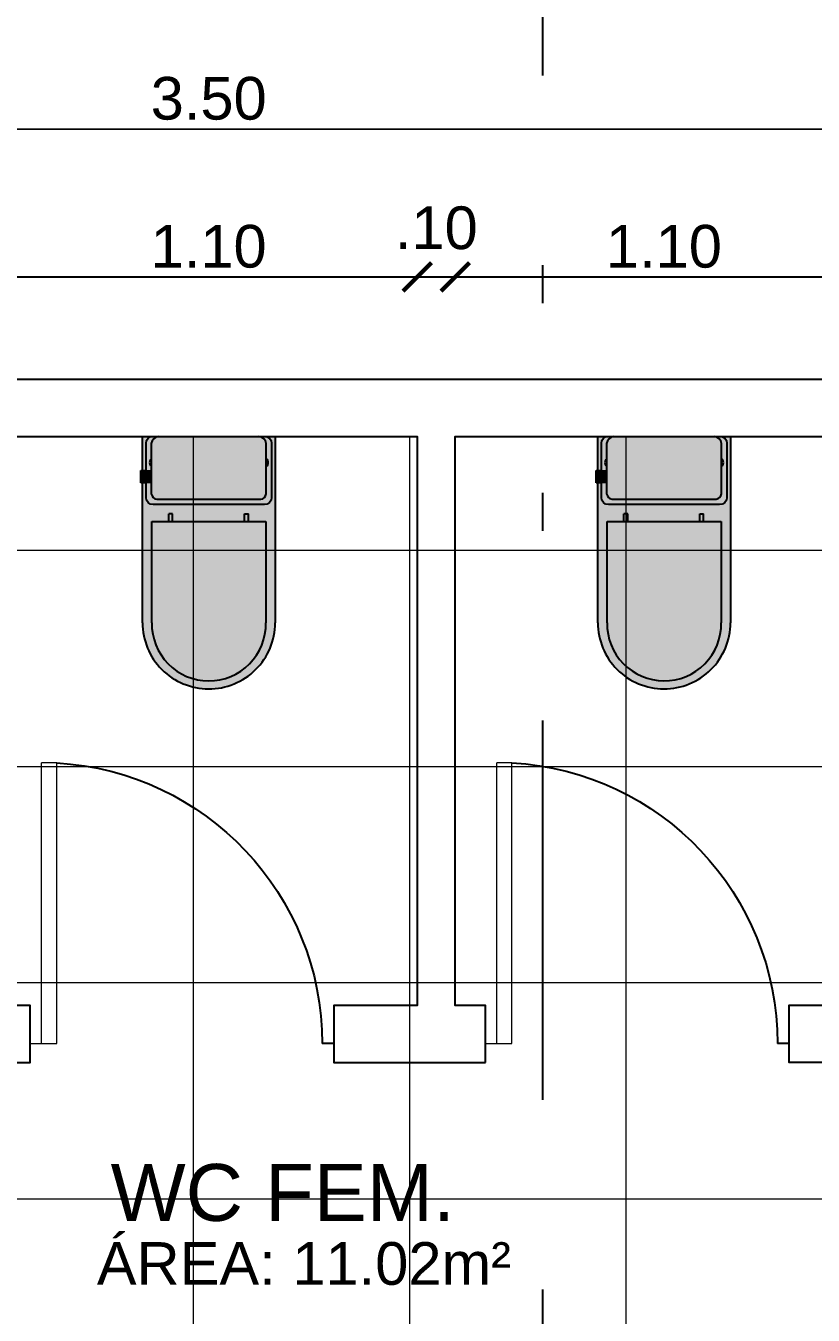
# Model space of a CAD drawing. Extents: x 3377 to 3790, y 1673 to 1846.
# Drawn here: x 3560.557 to 3562.633, y 1689.228 to 1692.627 of the extents above; entities that cross this region are included whole.
import ezdxf
from ezdxf.enums import TextEntityAlignment as Align

# ---------------------------------------------------------------- set-up
doc = ezdxf.new("R2010")
doc.units = 0
doc.header["$LTSCALE"] = 2
doc.header["$PDMODE"] = 32
doc.linetypes.add('DIVIDE', pattern=[1.25, 0.5, -0.25, 0, -0.25, 0, -0.25])
for name, color, linetype, lineweight in [('. hachura', 8, 'Continuous', 0), ('. TEXTO', 7, 'Continuous', 0), ('VETRATE_sez_vetro', 151, 'Continuous', 5)]:
    doc.layers.add(name, color=color, linetype=linetype, lineweight=lineweight)
for name, color, linetype in [('. Layaot', 8, 'Continuous'), ('A-PARED', 4, 'Continuous'), ('ARQ-COTAS', 250, 'Continuous'), ('LCL-LINHACORTE', 3, 'DIVIDE'), ('PROIEZIONI_finissime', 251, 'Continuous')]:
    doc.layers.add(name, color=color, linetype=linetype)
doc.styles.add('75_R80', font='arial.ttf', dxfattribs={"height": 0.15})
doc.styles.add('REGUA-60', font='arial.ttf', dxfattribs={"height": 0.1125})
doc.styles.add('ROMANS', font='arial.ttf')
doc.dimstyles.new('1-75', dxfattribs={"dimscale": 0.75, "dimtxt": 0.15, "dimasz": 0.1, "dimexe": 0.05, "dimexo": 0.1, "dimgap": 0.03, "dimtad": 1, "dimzin": 5, "dimdsep": 46, "dimtxsty": 'ROMANS', "dimblk": 'ARCHTICK', "dimcen": 0, "dimse1": 1, "dimse2": 1, "dimclrd": 1, "dimclre": 256, "dimclrt": 2, "dimadec": 0, "dimazin": 0, "dimtfac": 1, "dimtofl": 0, "dimtmove": 2, "dimatfit": 3, "dimldrblk": 'ARCHTICK', "dimfxl": 0.04, "dimtolj": 1, "dimtzin": 1, "dimarcsym": 0})

# ---------------------------------------------------------------- blocks, each defined once
blk = doc.blocks.new('W-BAC1A')
at = {"layer": '. Layaot'}
h = blk.add_hatch(color=7, dxfattribs=at)
h.dxf.hatch_style = 1
h.set_gradient(color1=(255, 255, 255), color2=(214, 214, 214), rotation=90, tint=1, name='INVSPHERICAL')
h.paths.add_polyline_path([(0.1753, -0.0171), (0.1746, -0.0157), (0.1733, -0.015), (0.1719, -0.015), (0.1637, -0.015), (0.1466, -0.015), (0.1541, -0.0164), (0.1603, -0.0198), (0.1644, -0.0259), (0.1658, -0.0335), (0.1658, -0.1756), (0.1644, -0.1832), (0.1603, -0.1893), (0.1541, -0.1934), (0.1466, -0.1948), (-0.0003, -0.1948), (-0.1466, -0.1948), (-0.1541, -0.1934), (-0.1596, -0.1893), (-0.1637, -0.1832), (-0.1651, -0.1756), (-0.1651, -0.1374), (-0.1746, -0.1374), (-0.1746, -0.5062, 0.197897), (-0.1234, -0.6292, 0.197897), (-0.0003, -0.6805, 0.198912), (0.1236, -0.6297, 0.200944), (0.1753, -0.5048)])
h.paths.add_polyline_path([(0.0944, -0.2389), (0.0944, -0.2189), (0.1044, -0.2189), (0.1044, -0.2389), (0.1508, -0.2389), (0.1508, -0.5063, -0.20179), (0.1074, -0.6146, -0.201582), (-0.0003, -0.6593, -0.200507), (-0.1071, -0.6142, -0.200715), (-0.1501, -0.5063), (-0.1501, -0.2389), (-0.1056, -0.2389), (-0.1056, -0.2189), (-0.0956, -0.2189), (-0.0956, -0.2389)], flags=16)
h.paths.add_polyline_path([(-0.1541, -0.0164), (-0.1466, -0.015), (-0.163, -0.015), (-0.1726, -0.015), (-0.174, -0.0157), (-0.1746, -0.0171), (-0.1746, -0.0184), (-0.1746, -0.1045), (-0.1651, -0.1045), (-0.1651, -0.0335), (-0.1637, -0.0259), (-0.1596, -0.0198)], flags=17)
h = blk.add_hatch(color=7, dxfattribs=at)
h.dxf.hatch_style = 1
h.set_gradient(color1=(255, 255, 255), color2=(214, 214, 214), rotation=90, tint=1, name='INVSPHERICAL')
h.paths.add_polyline_path([(0.1644, -0.1832), (0.1658, -0.1756), (0.1658, -0.0335), (0.1644, -0.0259), (0.1603, -0.0198), (0.1541, -0.0164), (0.1466, -0.015), (0.1323, -0.015), (0.1391, -0.0171), (0.1453, -0.0212), (0.1494, -0.0266), (0.1514, -0.0335), (0.1514, -0.0752), (0.1535, -0.0752), (0.1541, -0.0752), (0.1541, -0.0758), (0.1562, -0.0799), (0.1569, -0.084), (0.1562, -0.0881), (0.1541, -0.0922), (0.1535, -0.0922), (0.1514, -0.0922), (0.1514, -0.1667), (0.15, -0.1715), (0.1466, -0.1756), (0.1425, -0.1791), (0.1371, -0.1804), (-0.0003, -0.1804), (-0.1371, -0.1804), (-0.1425, -0.1791), (-0.1466, -0.1756), (-0.1494, -0.1715), (-0.1514, -0.1667), (-0.1514, -0.0922), (-0.1528, -0.0922), (-0.1535, -0.0922), (-0.1555, -0.0881), (-0.1562, -0.084), (-0.1555, -0.0799), (-0.1535, -0.0758), (-0.1535, -0.0752), (-0.1528, -0.0752), (-0.1514, -0.0752), (-0.1514, -0.0335), (-0.1487, -0.0266), (-0.1446, -0.0212), (-0.1391, -0.0171), (-0.1323, -0.015), (-0.1466, -0.015), (-0.1541, -0.0164), (-0.1596, -0.0198), (-0.1637, -0.0259), (-0.1651, -0.0335), (-0.1651, -0.1045), (-0.1637, -0.1045), (-0.1637, -0.1066), (-0.1528, -0.1066), (-0.1528, -0.1353), (-0.1637, -0.1353), (-0.1637, -0.1374), (-0.1651, -0.1374), (-0.1651, -0.1756), (-0.1637, -0.1832), (-0.1596, -0.1893), (-0.1541, -0.1934), (-0.1466, -0.1948), (-0.0003, -0.1948), (0.1466, -0.1948), (0.1541, -0.1934), (0.1603, -0.1893)])
h = blk.add_hatch(color=7, dxfattribs=at)
h.dxf.hatch_style = 1
h.set_gradient(color1=(255, 255, 255), color2=(214, 214, 214), rotation=90, tint=1, name='INVSPHERICAL')
h.paths.add_polyline_path([(0.1514, -0.0335), (0.1494, -0.0266), (0.1453, -0.0212), (0.1391, -0.0171), (0.1323, -0.015), (-0.0003, -0.015), (-0.1323, -0.015), (-0.1391, -0.0171), (-0.1446, -0.0212), (-0.1487, -0.0266), (-0.1514, -0.0335), (-0.1514, -0.1667), (-0.1494, -0.1715), (-0.1466, -0.1756), (-0.1425, -0.1791), (-0.1371, -0.1804), (-0.0003, -0.1804), (0.1371, -0.1804), (0.1425, -0.1791), (0.1466, -0.1756), (0.15, -0.1715), (0.1514, -0.1667)])
h = blk.add_hatch(color=252, dxfattribs=at)
h.dxf.hatch_style = 1
h.set_gradient(color1=(132, 132, 132), color2=(173, 173, 173), rotation=90, tint=1, name='CYLINDER')
h.paths.add_polyline_path([(-0.1514, -0.0752), (-0.1528, -0.0752), (-0.1535, -0.0752), (-0.1535, -0.0758), (-0.1555, -0.0799), (-0.1562, -0.084), (-0.1555, -0.0881), (-0.1535, -0.0922), (-0.1528, -0.0922), (-0.1514, -0.0922)])
h.paths.add_polyline_path([(0.1562, -0.0881), (0.1569, -0.084), (0.1562, -0.0799), (0.1541, -0.0758), (0.1541, -0.0752), (0.1535, -0.0752), (0.1514, -0.0752), (0.1514, -0.0922), (0.1535, -0.0922), (0.1541, -0.0922)])
h = blk.add_hatch(color=252, dxfattribs=at)
h.dxf.hatch_style = 1
h.set_gradient(color1=(132, 132, 132), color2=(173, 173, 173), rotation=90, tint=1, name='CYLINDER')
h.paths.add_polyline_path([(-0.1637, -0.1045), (-0.1746, -0.1045), (-0.1787, -0.1045), (-0.1787, -0.1374), (-0.1746, -0.1374), (-0.1637, -0.1374)])
h.paths.add_polyline_path([(-0.1528, -0.1066), (-0.1637, -0.1066), (-0.1637, -0.1353), (-0.1528, -0.1353)])
h = blk.add_hatch(color=252, dxfattribs=at)
h.dxf.hatch_style = 1
h.set_gradient(color1=(132, 132, 132), color2=(173, 173, 173), rotation=90, tint=1, name='CYLINDER')
h.paths.add_polyline_path([(-0.0956, -0.2189), (-0.1056, -0.2189), (-0.1056, -0.2389), (-0.0956, -0.2389)])
h.paths.add_polyline_path([(0.1044, -0.2189), (0.0944, -0.2189), (0.0944, -0.2389), (0.1044, -0.2389)])
h = blk.add_hatch(color=7, dxfattribs=at)
h.dxf.hatch_style = 1
h.set_gradient(color1=(255, 255, 255), color2=(214, 214, 214), rotation=90, tint=1, name='INVSPHERICAL')
h.paths.add_polyline_path([(0.1508, -0.2389), (-0.1501, -0.2389), (-0.1501, -0.5063, 0.200715), (-0.1071, -0.6142, 0.200507), (-0.0003, -0.6593, 0.201582), (0.1074, -0.6146, 0.20179), (0.1508, -0.5063)])
for p, q in [((-0.1746, -0.0171), (-0.174, -0.0157)), ((-0.1746, -0.0184), (-0.1746, -0.0171)), ((-0.1746, -0.0184), (-0.1746, -0.0184)), ((-0.1746, -0.1045), (-0.1746, -0.0184)), ((-0.174, -0.0157), (-0.1726, -0.015)), ((-0.1726, -0.015), (-0.1719, -0.015)), ((-0.1719, -0.015), (-0.163, -0.015)), ((-0.1651, -0.0335), (-0.1637, -0.0259)), ((-0.1651, -0.0335), (-0.1651, -0.0335)), ((-0.1651, -0.1045), (-0.1651, -0.0335)), ((-0.1637, -0.0259), (-0.1596, -0.0198)), ((-0.163, -0.015), (-0.0003, -0.015)), ((-0.1596, -0.0198), (-0.1541, -0.0164)), ((-0.1541, -0.0164), (-0.1466, -0.015)), ((-0.1487, -0.0266), (-0.1514, -0.0335)), ((-0.1514, -0.0335), (-0.1514, -0.1667)), ((-0.1446, -0.0212), (-0.1487, -0.0266)), ((-0.1391, -0.0171), (-0.1446, -0.0212)), ((-0.1323, -0.015), (-0.1391, -0.0171)), ((-0.1323, -0.015), (-0.1323, -0.015)), ((-0.0003, -0.015), (0.1637, -0.015)), ((0.1391, -0.0171), (0.1323, -0.015)), ((0.1453, -0.0212), (0.1391, -0.0171)), ((0.1494, -0.0266), (0.1453, -0.0212)), ((0.1466, -0.015), (0.1541, -0.0164)), ((0.1466, -0.015), (0.1466, -0.015)), ((0.1514, -0.0335), (0.1494, -0.0266)), ((0.1514, -0.0335), (0.1514, -0.0335)), ((0.1514, -0.1667), (0.1514, -0.0335)), ((0.1541, -0.0164), (0.1603, -0.0198)), ((0.1603, -0.0198), (0.1644, -0.0259)), ((0.1637, -0.015), (0.1719, -0.015)), ((0.1644, -0.0259), (0.1658, -0.0335)), ((0.1658, -0.0335), (0.1658, -0.1756)), ((0.1719, -0.015), (0.1733, -0.015)), ((0.1719, -0.015), (0.1719, -0.015)), ((0.1733, -0.015), (0.1746, -0.0157)), ((0.1746, -0.0157), (0.1753, -0.0171)), ((0.1753, -0.0171), (0.1753, -0.0184)), ((0.1753, -0.0184), (0.1753, -0.5062)), ((-0.1555, -0.0799), (-0.1562, -0.084)), ((-0.1562, -0.084), (-0.1555, -0.0881)), ((-0.1535, -0.0758), (-0.1555, -0.0799)), ((-0.1555, -0.0881), (-0.1535, -0.0922)), ((-0.1535, -0.0752), (-0.1535, -0.0758)), ((-0.1535, -0.0752), (-0.1535, -0.0752)), ((-0.1528, -0.0752), (-0.1535, -0.0752)), ((-0.1535, -0.0758), (-0.1535, -0.0758)), ((-0.1535, -0.0758), (-0.1535, -0.0758)), ((-0.1535, -0.0922), (-0.1528, -0.0922)), ((-0.1535, -0.0922), (-0.1535, -0.0922)), ((-0.1535, -0.0922), (-0.1535, -0.0922)), ((-0.1535, -0.0922), (-0.1535, -0.0922)), ((-0.1535, -0.0922), (-0.1535, -0.0922)), ((-0.1528, -0.0752), (-0.1528, -0.0752)), ((-0.1514, -0.0752), (-0.1528, -0.0752)), ((-0.1528, -0.0922), (-0.1514, -0.0922)), ((0.1535, -0.0752), (0.1514, -0.0752)), ((0.1514, -0.0922), (0.1535, -0.0922)), ((0.1535, -0.0752), (0.1535, -0.0752)), ((0.1541, -0.0752), (0.1535, -0.0752)), ((0.1535, -0.0922), (0.1541, -0.0922)), ((0.1535, -0.0922), (0.1535, -0.0922)), ((0.1535, -0.0922), (0.1535, -0.0922)), ((0.1541, -0.0758), (0.1541, -0.0752)), ((0.1541, -0.0758), (0.1541, -0.0758)), ((0.1541, -0.0758), (0.1541, -0.0758)), ((0.1562, -0.0799), (0.1541, -0.0758)), ((0.1541, -0.0922), (0.1562, -0.0881)), ((0.1541, -0.0922), (0.1541, -0.0922)), ((0.1541, -0.0922), (0.1541, -0.0922)), ((0.1541, -0.0922), (0.1541, -0.0922)), ((0.1569, -0.084), (0.1562, -0.0799)), ((0.1562, -0.0881), (0.1569, -0.084)), ((-0.1787, -0.1045), (-0.1746, -0.1045)), ((-0.1787, -0.1374), (-0.1787, -0.1045)), ((-0.1746, -0.1045), (-0.1637, -0.1045)), ((-0.1637, -0.1045), (-0.1637, -0.1374)), ((-0.1528, -0.1066), (-0.1637, -0.1066)), ((-0.1637, -0.1353), (-0.1528, -0.1353)), ((-0.1528, -0.1353), (-0.1528, -0.1066)), ((-0.1746, -0.1374), (-0.1787, -0.1374)), ((-0.1746, -0.5062), (-0.1746, -0.1374)), ((-0.1637, -0.1374), (-0.1746, -0.1374)), ((-0.1651, -0.1756), (-0.1651, -0.1374)), ((-0.1514, -0.1667), (-0.1494, -0.1715)), ((-0.1514, -0.1667), (-0.1514, -0.1667)), ((0.15, -0.1715), (0.1514, -0.1667)), ((-0.1637, -0.1832), (-0.1651, -0.1756)), ((-0.1596, -0.1893), (-0.1637, -0.1832)), ((-0.1541, -0.1934), (-0.1596, -0.1893)), ((-0.1466, -0.1948), (-0.1541, -0.1934)), ((-0.1494, -0.1715), (-0.1466, -0.1756)), ((-0.1466, -0.1756), (-0.1425, -0.1791)), ((-0.1466, -0.1948), (-0.1466, -0.1948)), ((-0.0003, -0.1948), (-0.1466, -0.1948)), ((-0.1425, -0.1791), (-0.1371, -0.1804)), ((-0.1371, -0.1804), (-0.0003, -0.1804)), ((-0.0003, -0.1804), (0.1371, -0.1804)), ((0.1466, -0.1948), (-0.0003, -0.1948)), ((0.1371, -0.1804), (0.1425, -0.1791)), ((0.1371, -0.1804), (0.1371, -0.1804)), ((0.1425, -0.1791), (0.1466, -0.1756)), ((0.1466, -0.1756), (0.15, -0.1715)), ((0.1541, -0.1934), (0.1466, -0.1948)), ((0.1603, -0.1893), (0.1541, -0.1934)), ((0.1644, -0.1832), (0.1603, -0.1893)), ((0.1658, -0.1756), (0.1644, -0.1832)), ((0.1658, -0.1756), (0.1658, -0.1756)), ((-0.1056, -0.2389), (-0.1056, -0.2189)), ((-0.0956, -0.2189), (-0.1056, -0.2189)), ((-0.0956, -0.2389), (-0.0956, -0.2189)), ((0.0944, -0.2189), (0.1044, -0.2189)), ((0.0944, -0.2389), (0.0944, -0.2189)), ((0.1044, -0.2389), (0.1044, -0.2189)), ((-0.1501, -0.5062), (-0.1501, -0.2389)), ((-0.1501, -0.2389), (0.1508, -0.2389)), ((0.1508, -0.2389), (0.1508, -0.5062))]:
    blk.add_line(p, q, dxfattribs=at)
at = {"layer": '. Layaot', "color": 7, "lineweight": 0}
for p, q in [((-0.1746, -0.1045), (-0.1787, -0.1045)), ((-0.1787, -0.1045), (-0.1787, -0.1374)), ((-0.1637, -0.1045), (-0.1746, -0.1045)), ((-0.1637, -0.1374), (-0.1637, -0.1045)), ((-0.1528, -0.1066), (-0.1637, -0.1066)), ((-0.1637, -0.1066), (-0.1637, -0.1353)), ((-0.1637, -0.1353), (-0.1528, -0.1353)), ((-0.1528, -0.1353), (-0.1528, -0.1066)), ((-0.1787, -0.1374), (-0.1746, -0.1374)), ((-0.1746, -0.1374), (-0.1637, -0.1374))]:
    blk.add_line(p, q, dxfattribs=at)
at = {"layer": '. Layaot'}
for centre, radius, start, end in [((0.0003, -0.5055), 0.175, 180.2238, 225), ((0.0003, -0.5089), 0.1504, 179.0603, 224.4118), ((0.0003, -0.5089), 0.1504, 315.3515, 0.9397), ((0.0003, -0.5055), 0.175, 314.7762, 359.7762), ((0.0003, -0.5055), 0.175, 225, 269.7762), ((0.0003, -0.5089), 0.1504, 224.4118, 269.7633), ((0.0003, -0.5089), 0.1504, 269.7633, 315.3515), ((0.0003, -0.5055), 0.175, 269.7762, 314.7762)]:
    blk.add_arc(centre, radius, start, end, dxfattribs=at)
blk = doc.blocks.new('_ARCHTICK')
at = {"color": 0, "linetype": 'ByBlock', "const_width": 0.15}
blk.add_lwpolyline([(-0.5, -0.5), (0.5, 0.5)], dxfattribs=at)
blk = doc.blocks.new('*D153')
at = {"layer": 'ARQ-COTAS', "color": 1, "lineweight": -2, "transparency": 16777216}
blk.add_line((3560.4892, 1691.9652), (3561.5894, 1691.9652), dxfattribs=at)
at = {"layer": 'Defpoints', "color": 0, "transparency": 16777216}
for p in [(3561.5894, 1691.9652), (3560.4892, 1691.5445), (3561.5894, 1691.5446)]:
    blk.add_point(p, dxfattribs=at)
at = {"layer": 'ARQ-COTAS', "color": 1, "lineweight": -2, "transparency": 16777216, "xscale": 0.07500000000000001, "yscale": 0.07500000000000001, "zscale": 0.07500000000000001}
for p, rotation in [((3560.4892, 1691.9652), 179.9999998989998), ((3561.5894, 1691.9652), 359.9999998989998)]:
    blk.add_blockref('_ARCHTICK', p, dxfattribs=dict(at, rotation=rotation))
at = {"layer": 'ARQ-COTAS', "color": 2, "transparency": 16777216, "insert": (3561.0393, 1692.0452), "char_height": 0.1125, "attachment_point": 5, "rotation": 360, "style": 'ROMANS'}
blk.add_mtext('\\A1;1.10', dxfattribs=at)
blk = doc.blocks.new('*D154')
at = {"layer": 'ARQ-COTAS', "color": 1, "lineweight": -2, "transparency": 16777216}
blk.add_line((3561.5894, 1691.9652), (3561.6894, 1691.9652), dxfattribs=at)
at = {"layer": 'Defpoints', "color": 0, "transparency": 16777216}
for p in [(3561.6894, 1691.9652), (3561.5894, 1691.5446), (3561.6894, 1691.5446)]:
    blk.add_point(p, dxfattribs=at)
at = {"layer": 'ARQ-COTAS', "color": 1, "lineweight": -2, "transparency": 16777216, "xscale": 0.07500000000000001, "yscale": 0.07500000000000001, "zscale": 0.07500000000000001}
for p, rotation in [((3561.5894, 1691.9652), 179.9999998989998), ((3561.6894, 1691.9652), 359.9999998989998)]:
    blk.add_blockref('_ARCHTICK', p, dxfattribs=dict(at, rotation=rotation))
at = {"layer": 'ARQ-COTAS', "color": 2, "transparency": 16777216, "insert": (3561.6394, 1692.0939), "char_height": 0.1125, "attachment_point": 5, "rotation": 360, "style": 'ROMANS'}
blk.add_mtext('\\A1;.10', dxfattribs=at)
blk = doc.blocks.new('*D155')
at = {"layer": 'ARQ-COTAS', "color": 1, "lineweight": -2, "transparency": 16777216}
blk.add_line((3561.6894, 1691.9652), (3562.7894, 1691.9652), dxfattribs=at)
at = {"layer": 'Defpoints', "color": 0, "transparency": 16777216}
for p in [(3562.7894, 1691.9652), (3561.6894, 1691.5446), (3562.7894, 1691.5448)]:
    blk.add_point(p, dxfattribs=at)
at = {"layer": 'ARQ-COTAS', "color": 1, "lineweight": -2, "transparency": 16777216, "xscale": 0.07500000000000001, "yscale": 0.07500000000000001, "zscale": 0.07500000000000001}
for p, rotation in [((3561.6894, 1691.9652), 179.9999998989998), ((3562.7894, 1691.9652), 359.9999998989998)]:
    blk.add_blockref('_ARCHTICK', p, dxfattribs=dict(at, rotation=rotation))
at = {"layer": 'ARQ-COTAS', "color": 2, "transparency": 16777216, "insert": (3562.2394, 1692.0452), "char_height": 0.1125, "attachment_point": 5, "rotation": 360, "style": 'ROMANS'}
blk.add_mtext('\\A1;1.10', dxfattribs=at)
blk = doc.blocks.new('*D165')
at = {"layer": 'ARQ-COTAS', "color": 1, "lineweight": -2, "transparency": 16777216}
blk.add_line((3559.2895, 1692.3555), (3562.7895, 1692.355), dxfattribs=at)
at = {"layer": 'Defpoints', "color": 0, "transparency": 16777216}
for p in [(3562.7895, 1692.355), (3559.2894, 1691.5444), (3562.7894, 1691.5448)]:
    blk.add_point(p, dxfattribs=at)
at = {"layer": 'ARQ-COTAS', "color": 1, "lineweight": -2, "transparency": 16777216, "xscale": 0.07500000000000001, "yscale": 0.07500000000000001, "zscale": 0.07500000000000001}
for p, rotation in [((3559.2895, 1692.3555), 179.9912234117278), ((3562.7895, 1692.355), 359.9912234117277)]:
    blk.add_blockref('_ARCHTICK', p, dxfattribs=dict(at, rotation=rotation))
at = {"layer": 'ARQ-COTAS', "color": 2, "transparency": 16777216, "insert": (3561.0395, 1692.4353), "char_height": 0.1125, "attachment_point": 5, "rotation": 359.9912, "style": 'ROMANS'}
blk.add_mtext('\\A1;3.50', dxfattribs=at)
blk = doc.blocks.new('*D167')
at = {"layer": 'ARQ-COTAS', "color": 1, "lineweight": -2, "transparency": 16777216}
blk.add_line((3562.9394, 1692.6818), (3553.5394, 1692.6818), dxfattribs=at)
at = {"layer": 'Defpoints', "color": 0, "transparency": 16777216}
for p in [(3553.5394, 1692.6818), (3553.5394, 1691.6945), (3562.9394, 1691.6946)]:
    blk.add_point(p, dxfattribs=at)
at = {"layer": 'ARQ-COTAS', "color": 1, "lineweight": -2, "transparency": 16777216, "xscale": 0.07500000000000001, "yscale": 0.07500000000000001, "zscale": 0.07500000000000001, "rotation": 180}
blk.add_blockref('_ARCHTICK', (3553.5394, 1692.6818), dxfattribs=at)
at = {"layer": 'ARQ-COTAS', "color": 1, "lineweight": -2, "transparency": 16777216, "xscale": 0.07500000000000001, "yscale": 0.07500000000000001, "zscale": 0.07500000000000001}
blk.add_blockref('_ARCHTICK', (3562.9394, 1692.6818), dxfattribs=at)
at = {"layer": 'ARQ-COTAS', "color": 2, "transparency": 16777216, "insert": (3558.2394, 1692.7617), "char_height": 0.1125, "attachment_point": 5, "style": 'ROMANS'}
blk.add_mtext('\\A1;9.40', dxfattribs=at)

msp = doc.modelspace()

# ---------------------------------------------------------------- hatches: boundary and pattern name
at = {"layer": '. hachura', "ltscale": 10}
h = msp.add_hatch(dxfattribs=at)
h.set_pattern_fill('_USER', color=256, scale=0.57, angle=-90, style=0, double=1, pattern_type=0)
h.set_pattern_definition([(270, (3559.2894, 1688.3945), (0.57, -9e-17), []), (0, (3559.2894, 1688.3945), (0, 0.57), [])])
h.paths.add_polyline_path([(3559.2894, 1691.5444), (3562.7894, 1691.5444), (3562.7894, 1688.3945), (3559.2894, 1688.3945)])

# ---------------------------------------------------------------- linework, layer by layer
at = {"layer": 'A-PARED'}
for points in [[(3561.7689, 1689.8943), (3561.7689, 1690.0445), (3561.6894, 1690.0445), (3561.6894, 1691.5446), (3562.7894, 1691.5448), (3562.7894, 1690.0445), (3562.5689, 1690.0445), (3562.5689, 1689.8948), (3562.7894, 1689.8949), (3562.7894, 1688.3945), (3560.2565, 1688.3945), (3560.2565, 1688.2445), (3562.9394, 1688.2445), (3562.9394, 1691.6946), (3554.5694, 1691.6945)], [(3559.0323, 1688.2445), (3559.3965, 1688.2445), (3559.3965, 1688.3945), (3559.2894, 1688.3945), (3559.2894, 1689.8945), (3559.3653, 1689.8945), (3559.3653, 1690.0445), (3559.2894, 1690.0445), (3559.2894, 1691.5444), (3560.3894, 1691.5445), (3560.3894, 1690.0445), (3560.1653, 1690.0445), (3560.1653, 1689.8945), (3560.5689, 1689.8941), (3560.5689, 1690.0445), (3560.4894, 1690.0445), (3560.4892, 1691.5445), (3561.5894, 1691.5446), (3561.5894, 1690.0445), (3561.3689, 1690.0445), (3561.3689, 1689.8946), (3561.7689, 1689.8947)]]:
    msp.add_lwpolyline(points, dxfattribs=at)
at = {"layer": 'LCL-LINHACORTE'}
msp.add_line((3561.9192, 1693.4962), (3561.9192, 1685.899), dxfattribs=at)
at = {"layer": 'PROIEZIONI_finissime', "extrusion": (-1.49966e-32, 1.22461e-16, -1)}
for p, q in [((3561.3689, 1689.9441), (3561.3389, 1689.9441)), ((3562.5689, 1689.9443), (3562.5389, 1689.9443))]:
    msp.add_line(p, q, dxfattribs=at)
for centre in [(-3560.5969, 1689.9432), (-3561.7969, 1689.9434)]:
    msp.add_arc(centre, 0.742, 93.2473, 179.935, dxfattribs=at)
at = {"layer": 'VETRATE_sez_vetro', "extrusion": (-1.49966e-32, 1.22461e-16, -1)}
for p, q in [((3560.5989, 1689.9441), (3560.5989, 1690.6841)), ((3560.6389, 1689.9441), (3560.6389, 1690.6841)), ((3561.7989, 1689.9443), (3561.7989, 1690.6843)), ((3561.8389, 1689.9443), (3561.8389, 1690.6843)), ((3560.5689, 1689.9441), (3560.6389, 1689.9441)), ((3561.7689, 1689.9443), (3561.8389, 1689.9443))]:
    msp.add_line(p, q, dxfattribs=at)
at = {"layer": 'VETRATE_sez_vetro'}
for p, q in [((3560.6389, 1690.6841), (3560.5989, 1690.6841)), ((3561.8389, 1690.6843), (3561.7989, 1690.6843))]:
    msp.add_line(p, q, dxfattribs=at)

# ---------------------------------------------------------------- block references
at = {"layer": '. Layaot'}
for p in [(3561.0396, 1691.5596), (3562.2397, 1691.5597)]:
    msp.add_blockref('W-BAC1A', p, dxfattribs=at)

# ---------------------------------------------------------------- texts
at = {"layer": '. TEXTO', "color": 3, "style": '75_R80'}
msp.add_text('WC FEM.', height=0.15, dxfattribs=at).set_placement((3560.781, 1689.4767))
at = {"layer": '. TEXTO', "color": 1, "style": 'REGUA-60'}
msp.add_text('ÁREA: 11.02m²', height=0.1125, dxfattribs=at).set_placement((3561.2905, 1689.3645), align=Align.MIDDLE_CENTER)

# ---------------------------------------------------------------- dimensions: what is measured, and where the dimension line sits
at = {"layer": 'ARQ-COTAS'}
dim = msp.add_linear_dim(base=(3553.5394, 1692.6818), p1=(3562.9394, 1691.6946), p2=(3553.5394, 1691.6945), dimstyle='1-75', dxfattribs=at)
dim.commit()
dim.dimension.update_dxf_attribs({"geometry": '*D167', "text_midpoint": (3558.2394, 1692.7617)})
for base, p1, p2, angle, picture, middle in [((3562.7895, 1692.355), (3559.2894, 1691.5444), (3562.7894, 1691.5448), 179.9912, '*D165', (3561.0395, 1692.4353)), ((3561.6894, 1691.9652), (3561.5894, 1691.5446), (3561.6894, 1691.5446), 180, '*D154', (3561.6394, 1692.0939)), ((3561.5894, 1691.9652), (3560.4892, 1691.5445), (3561.5894, 1691.5446), 180, '*D153', (3561.0393, 1692.0452)), ((3562.7894, 1691.9652), (3561.6894, 1691.5446), (3562.7894, 1691.5448), 180, '*D155', (3562.2394, 1692.0452))]:
    dim = msp.add_linear_dim(base=base, p1=p1, p2=p2, angle=angle, dimstyle='1-75', dxfattribs=at)
    dim.commit()
    dim.dimension.update_dxf_attribs({"geometry": picture, "text_midpoint": middle})

doc.saveas('drawing.dxf')
